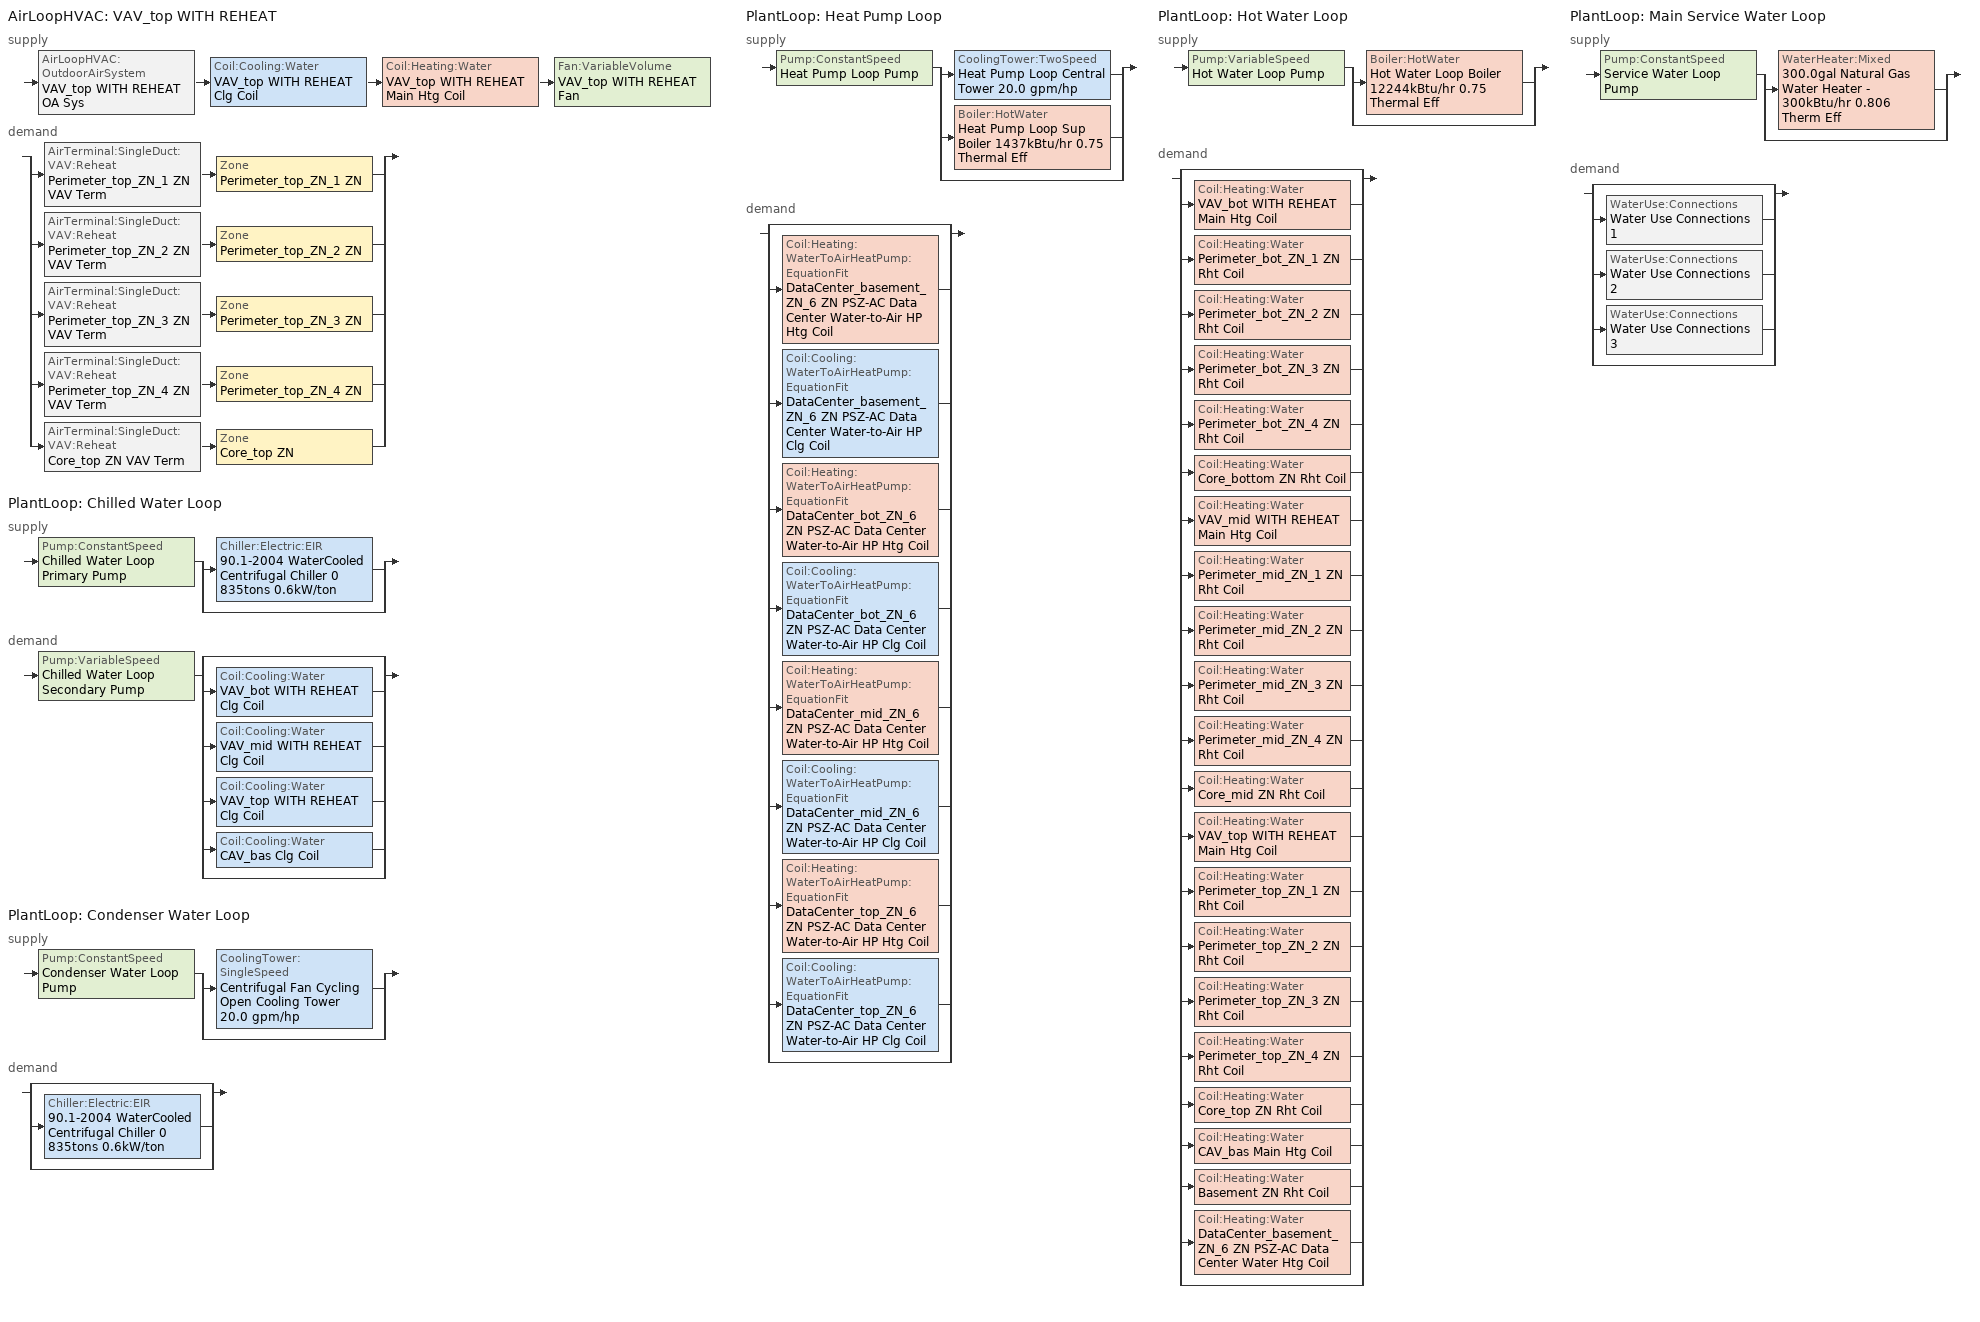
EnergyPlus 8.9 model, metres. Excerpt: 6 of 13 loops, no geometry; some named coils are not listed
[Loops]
AirLoopHVAC 'VAV_top WITH REHEAT'
 supply: AirLoopHVAC:OutdoorAirSystem 'VAV_top WITH REHEAT OA Sys' > Coil:Cooling:Water 'VAV_top WITH REHEAT Clg Coil' > Coil:Heating:Water 'VAV_top WITH REHEAT Main Htg Coil' > Fan:VariableVolume 'VAV_top WITH REHEAT Fan'
 demand: split
  | AirTerminal:SingleDuct:VAV:Reheat 'Perimeter_top_ZN_1 ZN VAV Term' > Zone 'Perimeter_top_ZN_1 ZN'
  | AirTerminal:SingleDuct:VAV:Reheat 'Perimeter_top_ZN_2 ZN VAV Term' > Zone 'Perimeter_top_ZN_2 ZN'
  | AirTerminal:SingleDuct:VAV:Reheat 'Perimeter_top_ZN_3 ZN VAV Term' > Zone 'Perimeter_top_ZN_3 ZN'
  | AirTerminal:SingleDuct:VAV:Reheat 'Perimeter_top_ZN_4 ZN VAV Term' > Zone 'Perimeter_top_ZN_4 ZN'
  | AirTerminal:SingleDuct:VAV:Reheat 'Core_top ZN VAV Term' > Zone 'Core_top ZN'
PlantLoop 'Chilled Water Loop'
 supply: Pump:ConstantSpeed 'Chilled Water Loop Primary Pump' > split
  | Chiller:Electric:EIR '90.1-2004 WaterCooled  Centrifugal Chiller 0 835tons 0.6kW/ton'
  | bypass
 demand: Pump:VariableSpeed 'Chilled Water Loop Secondary Pump' > split
  | bypass
  | Coil:Cooling:Water 'VAV_bot WITH REHEAT Clg Coil'
  | Coil:Cooling:Water 'VAV_mid WITH REHEAT Clg Coil'
  | Coil:Cooling:Water 'VAV_top WITH REHEAT Clg Coil'
  | Coil:Cooling:Water 'CAV_bas Clg Coil'
  | bypass
PlantLoop 'Condenser Water Loop'
 supply: Pump:ConstantSpeed 'Condenser Water Loop Pump' > split
  | CoolingTower:SingleSpeed 'Centrifugal Fan Cycling Open Cooling Tower 20.0 gpm/hp'
  | bypass
 demand: split
  | bypass
  | Chiller:Electric:EIR '90.1-2004 WaterCooled  Centrifugal Chiller 0 835tons 0.6kW/ton'
  | bypass
PlantLoop 'Heat Pump Loop'
 supply: Pump:ConstantSpeed 'Heat Pump Loop Pump' > split
  | CoolingTower:TwoSpeed 'Heat Pump Loop Central Tower 20.0 gpm/hp'
  | Boiler:HotWater 'Heat Pump Loop Sup Boiler 1437kBtu/hr 0.75 Thermal Eff'
  | bypass
 demand: split
  | bypass
  | Coil:Heating:WaterToAirHeatPump:EquationFit 'DataCenter_basement_ZN_6 ZN PSZ-AC Data Center Water-to-Air HP Htg Coil'
  | Coil:Cooling:WaterToAirHeatPump:EquationFit 'DataCenter_basement_ZN_6 ZN PSZ-AC Data Center Water-to-Air HP Clg Coil'
  | Coil:Heating:WaterToAirHeatPump:EquationFit 'DataCenter_bot_ZN_6 ZN PSZ-AC Data Center Water-to-Air HP Htg Coil'
  | Coil:Cooling:WaterToAirHeatPump:EquationFit 'DataCenter_bot_ZN_6 ZN PSZ-AC Data Center Water-to-Air HP Clg Coil'
  | Coil:Heating:WaterToAirHeatPump:EquationFit 'DataCenter_mid_ZN_6 ZN PSZ-AC Data Center Water-to-Air HP Htg Coil'
  | Coil:Cooling:WaterToAirHeatPump:EquationFit 'DataCenter_mid_ZN_6 ZN PSZ-AC Data Center Water-to-Air HP Clg Coil'
  | Coil:Heating:WaterToAirHeatPump:EquationFit 'DataCenter_top_ZN_6 ZN PSZ-AC Data Center Water-to-Air HP Htg Coil'
  | Coil:Cooling:WaterToAirHeatPump:EquationFit 'DataCenter_top_ZN_6 ZN PSZ-AC Data Center Water-to-Air HP Clg Coil'
  | bypass
PlantLoop 'Hot Water Loop'
 supply: Pump:VariableSpeed 'Hot Water Loop Pump' > split
  | Boiler:HotWater 'Hot Water Loop Boiler 12244kBtu/hr 0.75 Thermal Eff'
  | bypass
 demand: split
  | bypass
  | Coil:Heating:Water 'VAV_bot WITH REHEAT Main Htg Coil'
  | Coil:Heating:Water 'Perimeter_bot_ZN_1 ZN Rht Coil'
  | Coil:Heating:Water 'Perimeter_bot_ZN_2 ZN Rht Coil'
  | Coil:Heating:Water 'Perimeter_bot_ZN_3 ZN Rht Coil'
  | Coil:Heating:Water 'Perimeter_bot_ZN_4 ZN Rht Coil'
  | Coil:Heating:Water 'Core_bottom ZN Rht Coil'
  | Coil:Heating:Water 'VAV_mid WITH REHEAT Main Htg Coil'
  | Coil:Heating:Water 'Perimeter_mid_ZN_1 ZN Rht Coil'
  | Coil:Heating:Water 'Perimeter_mid_ZN_2 ZN Rht Coil'
  | Coil:Heating:Water 'Perimeter_mid_ZN_3 ZN Rht Coil'
  | Coil:Heating:Water 'Perimeter_mid_ZN_4 ZN Rht Coil'
  | Coil:Heating:Water 'Core_mid ZN Rht Coil'
  | Coil:Heating:Water 'VAV_top WITH REHEAT Main Htg Coil'
  | Coil:Heating:Water 'Perimeter_top_ZN_1 ZN Rht Coil'
  | Coil:Heating:Water 'Perimeter_top_ZN_2 ZN Rht Coil'
  | Coil:Heating:Water 'Perimeter_top_ZN_3 ZN Rht Coil'
  | Coil:Heating:Water 'Perimeter_top_ZN_4 ZN Rht Coil'
  | Coil:Heating:Water 'Core_top ZN Rht Coil'
  | Coil:Heating:Water 'CAV_bas Main Htg Coil'
  | Coil:Heating:Water 'Basement ZN Rht Coil'
  | Coil:Heating:Water 'DataCenter_basement_ZN_6 ZN PSZ-AC Data Center Water Htg Coil'
  | bypass
PlantLoop 'Main Service Water Loop'
 supply: Pump:ConstantSpeed 'Service Water Loop Pump' > split
  | WaterHeater:Mixed '300.0gal Natural Gas Water Heater - 300kBtu/hr 0.806 Therm Eff'
  | bypass
 demand: split
  | bypass
  | WaterUse:Connections 'Water Use Connections 1'
  | WaterUse:Connections 'Water Use Connections 2'
  | WaterUse:Connections 'Water Use Connections 3'
  | bypass
[ZoneControl:Thermostat] Control Object Type 1=ThermostatSetpoint:DualSetpoint
Name | Zone or ZoneList | Control Type Schedule | Control Name 1
Core_top ZN Thermostat | Core_top ZN | Core_top ZN Thermostat Schedule | Office WholeBuilding - Lg Office Thermostat 4
Perimeter_top_ZN_1 ZN Thermostat | Perimeter_top_ZN_1 ZN | Perimeter_top_ZN_1 ZN Thermostat Schedule | Office WholeBuilding - Lg Office Thermostat 12
Perimeter_top_ZN_2 ZN Thermostat | Perimeter_top_ZN_2 ZN | Perimeter_top_ZN_2 ZN Thermostat Schedule | Office WholeBuilding - Lg Office Thermostat 11
Perimeter_top_ZN_3 ZN Thermostat | Perimeter_top_ZN_3 ZN | Perimeter_top_ZN_3 ZN Thermostat Schedule | Office WholeBuilding - Lg Office Thermostat 7
Perimeter_top_ZN_4 ZN Thermostat | Perimeter_top_ZN_4 ZN | Perimeter_top_ZN_4 ZN Thermostat Schedule | Office WholeBuilding - Lg Office Thermostat 14
[ThermostatSetpoint:DualSetpoint] Heating Setpoint Temperature Schedule=OfficeLarge HTGSETP_SCH_YES_OPTIMUM; Cooling Setpoint Temperature Schedule=OfficeLarge CLGSETP_SCH_NO_SETBACK
Office WholeBuilding - Lg Office Thermostat 4; Office WholeBuilding - Lg Office Thermostat 12; Office WholeBuilding - Lg Office Thermostat 11; Office WholeBuilding - Lg Office Thermostat 7; Office WholeBuilding - Lg Office Thermostat 14
[AirTerminal:SingleDuct:VAV:Reheat] Availability Schedule=Always On Discrete; Maximum Air Flow Rate {m3/s}=Autosize; Zone Minimum Air Flow Input Method=Constant; Fixed Minimum Air Flow Rate {m3/s}=0; Maximum Hot Water or Steam Flow Rate {m3/s}=Autosize; Minimum Hot Water or Steam Flow Rate {m3/s}=0; Convergence Tolerance=0.001; Damper Heating Action=Normal; Maximum Flow per Zone Floor Area During Reheat {m3/s-m2}=0; Maximum Flow Fraction During Reheat=0.5; Maximum Reheat Air Temperature {C}=40
Name | Constant Minimum Air Flow Fraction | Reheat Coil
Core_top ZN VAV Term | 0.367254 | Core_top ZN Rht Coil
Perimeter_top_ZN_1 ZN VAV Term | 0.3 | Perimeter_top_ZN_1 ZN Rht Coil
Perimeter_top_ZN_2 ZN VAV Term | 0.3 | Perimeter_top_ZN_2 ZN Rht Coil
Perimeter_top_ZN_3 ZN VAV Term | 0.3 | Perimeter_top_ZN_3 ZN Rht Coil
Perimeter_top_ZN_4 ZN VAV Term | 0.3 | Perimeter_top_ZN_4 ZN Rht Coil
[Coil:Heating:Water] Availability Schedule=Always On Discrete; U-Factor Times Area Value {W/K}=Autosize; Maximum Water Flow Rate {m3/s}=Autosize; Performance Input Method=UFactorTimesAreaAndDesignWaterFlowRate; Rated Capacity {W}=Autosize; Rated Ratio for Air and Water Convection=0.5
Name | Rated Inlet Water Temperature {C} | Rated Inlet Air Temperature {C} | Rated Outlet Water Temperature {C} | Rated Outlet Air Temperature {C}
Basement ZN Rht Coil | 67 | 16.7 | 55.8889 | 50
Core_bottom ZN Rht Coil; Core_mid ZN Rht Coil; Core_top ZN Rht Coil; Perimeter_bot_ZN_1 ZN Rht Coil; Perimeter_bot_ZN_2 ZN Rht Coil; Perimeter_bot_ZN_3 ZN Rht Coil; Perimeter_bot_ZN_4 ZN Rht Coil; Perimeter_mid_ZN_1 ZN Rht Coil; Perimeter_mid_ZN_2 ZN Rht Coil; Perimeter_mid_ZN_3 ZN Rht Coil; Perimeter_mid_ZN_4 ZN Rht Coil; Perimeter_top_ZN_1 ZN Rht Coil; Perimeter_top_ZN_2 ZN Rht Coil; Perimeter_top_ZN_3 ZN Rht Coil; Perimeter_top_ZN_4 ZN Rht Coil | 82.2222 | 12.8 | 71.1111 | 40
VAV_top WITH REHEAT Main Htg Coil | 82.2222 | 7 | 71.1111 | 12.8
[Zone equipment]
Core_top ZN: Core_top ZN VAV Term
Perimeter_top_ZN_1 ZN: Perimeter_top_ZN_1 ZN VAV Term
Perimeter_top_ZN_2 ZN: Perimeter_top_ZN_2 ZN VAV Term
Perimeter_top_ZN_3 ZN: Perimeter_top_ZN_3 ZN VAV Term
Perimeter_top_ZN_4 ZN: Perimeter_top_ZN_4 ZN VAV Term
[Sizing:Zone] Zone Cooling Design Supply Air Temperature Input Method=SupplyAirTemperature; Zone Cooling Design Supply Air Temperature {C}=12.8; Zone Cooling Design Supply Air Temperature Difference {deltaC}=11.11; Zone Heating Design Supply Air Temperature Input Method=SupplyAirTemperature; Zone Heating Design Supply Air Temperature {C}=40; Zone Heating Design Supply Air Temperature Difference {deltaC}=11.11; Zone Cooling Design Supply Air Humidity Ratio {kgWater/kgDryAir}=0.0085; Zone Heating Design Supply Air Humidity Ratio {kgWater/kgDryAir}=0.008; Design Specification Outdoor Air Object=Office WholeBuilding - Lg Office Ventilation; Cooling Design Air Flow Method=DesignDayWithLimit; Cooling Design Air Flow Rate {m3/s}=0; Cooling Minimum Air Flow per Zone Floor Area {m3/s-m2}=0.000762; Cooling Minimum Air Flow {m3/s}=0; Cooling Minimum Air Flow Fraction=0; Heating Design Air Flow Method=DesignDay; Heating Design Air Flow Rate {m3/s}=0; Heating Maximum Air Flow per Zone Floor Area {m3/s-m2}=0.002032; Heating Maximum Air Flow {m3/s}=0.141576; Heating Maximum Air Flow Fraction=0.3; Account for Dedicated Outdoor Air System=No
Name | Design Specification Zone Air Distribution Object
Core_top ZN | Core_top ZN Design Spec Zone Air Dist
Perimeter_top_ZN_1 ZN | Perimeter_top_ZN_1 ZN Design Spec Zone Air Dist
Perimeter_top_ZN_2 ZN | Perimeter_top_ZN_2 ZN Design Spec Zone Air Dist
Perimeter_top_ZN_3 ZN | Perimeter_top_ZN_3 ZN Design Spec Zone Air Dist
Perimeter_top_ZN_4 ZN | Perimeter_top_ZN_4 ZN Design Spec Zone Air Dist
[DesignSpecification:ZoneAirDistribution] Zone Air Distribution Effectiveness in Cooling Mode=1; Zone Air Distribution Effectiveness in Heating Mode=1
Core_top ZN Design Spec Zone Air Dist; Perimeter_top_ZN_1 ZN Design Spec Zone Air Dist; Perimeter_top_ZN_2 ZN Design Spec Zone Air Dist; Perimeter_top_ZN_3 ZN Design Spec Zone Air Dist; Perimeter_top_ZN_4 ZN Design Spec Zone Air Dist
[Controller:MechanicalVentilation]
VAV_top WITH REHEAT Vent Controller: Availability Schedule=OfficeLarge HVACOperationSchd; Demand Controlled Ventilation=No; System Outdoor Air Method=ZoneSum; Zone Name 1=Core_top ZN; Design Specification Outdoor Air Object Name 1=Office WholeBuilding - Lg Office Ventilation; Design Specification Zone Air Distribution Object Name 1=Core_top ZN Design Spec Zone Air Dist; Zone Name 2=Perimeter_top_ZN_1 ZN; Design Specification Outdoor Air Object Name 2=Office WholeBuilding - Lg Office Ventilation; Design Specification Zone Air Distribution Object Name 2=Perimeter_top_ZN_1 ZN Design Spec Zone Air Dist; Zone Name 3=Perimeter_top_ZN_2 ZN; Design Specification Outdoor Air Object Name 3=Office WholeBuilding - Lg Office Ventilation; Design Specification Zone Air Distribution Object Name 3=Perimeter_top_ZN_2 ZN Design Spec Zone Air Dist; Zone Name 4=Perimeter_top_ZN_3 ZN; Design Specification Outdoor Air Object Name 4=Office WholeBuilding - Lg Office Ventilation; Design Specification Zone Air Distribution Object Name 4=Perimeter_top_ZN_3 ZN Design Spec Zone Air Dist; Zone Name 5=Perimeter_top_ZN_4 ZN; Design Specification Outdoor Air Object Name 5=Office WholeBuilding - Lg Office Ventilation; Design Specification Zone Air Distribution Object Name 5=Perimeter_top_ZN_4 ZN Design Spec Zone Air Dist
[DesignSpecification:OutdoorAir]
Office WholeBuilding - Lg Office Ventilation: Outdoor Air Method=Sum; Outdoor Air Flow per Person {m3/s-person}=0; Outdoor Air Flow per Zone Floor Area {m3/s-m2}=0.000508; Outdoor Air Flow per Zone {m3/s}=0; Outdoor Air Flow Air Changes per Hour {1/hr}=0
[AirLoopHVAC]
VAV_top WITH REHEAT: Design Supply Air Flow Rate {m3/s}=AutoSize
[Sizing:System]
VAV_top WITH REHEAT: Type of Load to Size On=Sensible; Design Outdoor Air Flow Rate {m3/s}=2.98611; Central Heating Maximum System Air Flow Ratio=0.3; Preheat Design Temperature {C}=7; Preheat Design Humidity Ratio {kgWater/kgDryAir}=0.008; Precool Design Temperature {C}=12.8; Precool Design Humidity Ratio {kgWater/kgDryAir}=0.008; Central Cooling Design Supply Air Temperature {C}=12.8; Central Heating Design Supply Air Temperature {C}=12.8; Type of Zone Sum to Use=Coincident; 100% Outdoor Air in Cooling=No; 100% Outdoor Air in Heating=No; Central Cooling Design Supply Air Humidity Ratio {kgWater/kgDryAir}=0.0085; Central Heating Design Supply Air Humidity Ratio {kgWater/kgDryAir}=0.008; Cooling Supply Air Flow Rate Method=DesignDay; Cooling Supply Air Flow Rate {m3/s}=0; Cooling Supply Air Flow Rate Per Floor Area {m3/s-m2}=0.00996765; Cooling Fraction of Autosized Cooling Supply Air Flow Rate=1; Cooling Supply Air Flow Rate Per Unit Cooling Capacity {m3/s-W}=3.94755e-05; Heating Supply Air Flow Rate Method=DesignDay; Heating Supply Air Flow Rate {m3/s}=0; Heating Supply Air Flow Rate Per Floor Area {m3/s-m2}=0.00996765; Heating Fraction of Autosized Heating Supply Air Flow Rate=1; Heating Fraction of Autosized Cooling Supply Air Flow Rate=1; Heating Supply Air Flow Rate Per Unit Heating Capacity {m3/s-W}=3.15882e-05; System Outdoor Air Method=ZoneSum; Zone Maximum Outdoor Air Fraction=1; Cooling Design Capacity Method=CoolingDesignCapacity; Cooling Design Capacity {W}=Autosize; Cooling Design Capacity Per Floor Area {W/m2}=234.7; Fraction of Autosized Cooling Design Capacity=1; Heating Design Capacity Method=HeatingDesignCapacity; Heating Design Capacity {W}=Autosize; Heating Design Capacity Per Floor Area {W/m2}=157; Fraction of Autosized Heating Design Capacity=1; Central Cooling Capacity Control Method=OnOff
[Controller:WaterCoil] Control Variable=Temperature; Actuator Variable=Flow; Maximum Actuated Flow {m3/s}=Autosize; Minimum Actuated Flow {m3/s}=0
Name | Action | Controller Convergence Tolerance {deltaC}
VAV_top WITH REHEAT Clg Coil Controller | Reverse | Autosize
VAV_top WITH REHEAT Main Htg Coil Controller | Normal | 0.0001
[Controller:OutdoorAir]
VAV_top WITH REHEAT OA Controller: Minimum Outdoor Air Flow Rate {m3/s}=0; Maximum Outdoor Air Flow Rate {m3/s}=Autosize; Economizer Control Type=DifferentialDryBulb; Economizer Control Action Type=ModulateFlow; Lockout Type=LockoutWithCompressor; Minimum Limit Type=FixedMinimum; Minimum Outdoor Air Schedule=OfficeLarge HVACOperationSchd; Mechanical Ventilation Controller=VAV_top WITH REHEAT Vent Controller; High Humidity Control=No; Control High Indoor Humidity Based on Outdoor Humidity Ratio=Yes; Heat Recovery Bypass Control Type=BypassWhenOAFlowGreaterThanMinimum
[SetpointManager:MixedAir] Control Variable=Temperature
Node 160 OS Default SPM; Node 155 OS Default SPM; Node 152 OS Default SPM
[Coil:Cooling:Water]
VAV_top WITH REHEAT Clg Coil: Availability Schedule=Always On Discrete; Design Water Flow Rate {m3/s}=Autosize; Design Air Flow Rate {m3/s}=Autosize; Design Inlet Water Temperature {C}=Autosize; Design Inlet Air Temperature {C}=Autosize; Design Outlet Air Temperature {C}=Autosize; Design Inlet Air Humidity Ratio {kgWater/kgDryAir}=Autosize; Design Outlet Air Humidity Ratio {kgWater/kgDryAir}=Autosize; Type of Analysis=SimpleAnalysis; Heat Exchanger Configuration=CrossFlow
[SetpointManager:Scheduled] Control Variable=Temperature
Name | Schedule
5 Zone VAV supply air setpoint manager 2 | Supply Air Temp - 55.04F 2
Chilled water loop setpoint manager | Chilled Water Loop Temp - 44F
Setpoint Manager Scheduled 1 | Condenser Water Loop Temp - 70F
Hot water loop setpoint manager | Hot Water Loop Temp - 180F
Service hot water setpoint manager | Service Water Loop Temp - 140F
[Coil:Heating:WaterToAirHeatPump:EquationFit] Rated Air Flow Rate {m3/s}=Autosize; Rated Water Flow Rate {m3/s}=Autosize; Gross Rated Heating Capacity {W}=Autosize; Gross Rated Heating COP=4.2; Heating Capacity Coefficient 1=0.237847; Heating Capacity Coefficient 2=-3.35824; Heating Capacity Coefficient 3=3.8064; Heating Capacity Coefficient 4=0.1792; Heating Capacity Coefficient 5=0.128607; Heating Power Consumption Coefficient 1=-3.79176; Heating Power Consumption Coefficient 2=3.38799; Heating Power Consumption Coefficient 3=1.50226; Heating Power Consumption Coefficient 4=-0.177654; Heating Power Consumption Coefficient 5=-0.10308
DataCenter_basement_ZN_6 ZN PSZ-AC Data Center Water-to-Air HP Htg Coil; DataCenter_bot_ZN_6 ZN PSZ-AC Data Center Water-to-Air HP Htg Coil; DataCenter_mid_ZN_6 ZN PSZ-AC Data Center Water-to-Air HP Htg Coil; DataCenter_top_ZN_6 ZN PSZ-AC Data Center Water-to-Air HP Htg Coil
[Coil:Cooling:WaterToAirHeatPump:EquationFit] Rated Air Flow Rate {m3/s}=Autosize; Rated Water Flow Rate {m3/s}=Autosize; Gross Rated Total Cooling Capacity {W}=Autosize; Gross Rated Sensible Cooling Capacity {W}=Autosize; Gross Rated Cooling COP=3.4; Total Cooling Capacity Coefficient 1=-4.30267; Total Cooling Capacity Coefficient 2=7.18537; Total Cooling Capacity Coefficient 3=-2.23947; Total Cooling Capacity Coefficient 4=0.139996; Total Cooling Capacity Coefficient 5=0.10266; Sensible Cooling Capacity Coefficient 1=6.00194; Sensible Cooling Capacity Coefficient 2=22.6301; Sensible Cooling Capacity Coefficient 3=-26.7961; Sensible Cooling Capacity Coefficient 4=-1.72375; Sensible Cooling Capacity Coefficient 5=0.490645; Sensible Cooling Capacity Coefficient 6=0.0693119; Cooling Power Consumption Coefficient 1=-5.67776; Cooling Power Consumption Coefficient 2=0.438988; Cooling Power Consumption Coefficient 3=5.84528; Cooling Power Consumption Coefficient 4=0.141606; Cooling Power Consumption Coefficient 5=-0.168728; Nominal Time for Condensate Removal to Begin {s}=0; Ratio of Initial Moisture Evaporation Rate and Steady State Latent Capacity=0
DataCenter_basement_ZN_6 ZN PSZ-AC Data Center Water-to-Air HP Clg Coil; DataCenter_bot_ZN_6 ZN PSZ-AC Data Center Water-to-Air HP Clg Coil; DataCenter_mid_ZN_6 ZN PSZ-AC Data Center Water-to-Air HP Clg Coil; DataCenter_top_ZN_6 ZN PSZ-AC Data Center Water-to-Air HP Clg Coil
[Fan:VariableVolume]
VAV_top WITH REHEAT Fan: Availability Schedule=OfficeLarge HVACOperationSchd; Fan Total Efficiency=0.6045; Pressure Rise {Pa}=1389.92; Maximum Flow Rate {m3/s}=AutoSize; Fan Power Minimum Flow Rate Input Method=Fraction; Fan Power Minimum Flow Fraction=0.2; Fan Power Minimum Air Flow Rate {m3/s}=0; Motor Efficiency=0.93; Motor In Airstream Fraction=1; Fan Power Coefficient 1=0.0013; Fan Power Coefficient 2=0.147; Fan Power Coefficient 3=0.9506; Fan Power Coefficient 4=-0.0998; Fan Power Coefficient 5=0
[PlantLoop] Fluid Type=Water; Maximum Loop Flow Rate {m3/s}=Autosize; Minimum Loop Flow Rate {m3/s}=0; Plant Loop Volume {m3}=Autocalculate; Load Distribution Scheme=Optimal
Name | Plant Equipment Operation Scheme | Maximum Loop Temperature {C} | Minimum Loop Temperature {C} | Plant Loop Demand Calculation Scheme | Common Pipe Simulation
Chilled Water Loop | Chilled Water Loop Operation Schemes | 98 | 1 | SingleSetpoint | CommonPipe
Condenser Water Loop | Condenser Water Loop Operation Schemes | 80 | 5 | SingleSetpoint
Heat Pump Loop | Heat Pump Loop Operation Schemes | 80 | 5 | DualSetpointDeadband
Hot Water Loop | Hot Water Loop Operation Schemes | 100 | 10 | SingleSetpoint
Main Service Water Loop | Main Service Water Loop Operation Schemes | 60 | 10 | SingleSetpoint
[Sizing:Plant] Sizing Option=NonCoincident; Zone Timesteps in Averaging Window=1; Coincident Sizing Factor Mode=None
Name | Loop Type | Design Loop Exit Temperature {C} | Loop Design Temperature Difference {deltaC}
Chilled Water Loop | Cooling | 6.66667 | 5.61111
Condenser Water Loop | Condenser | 29.4444 | 5.55556
Heat Pump Loop | Heating | 39 | 11
Hot Water Loop | Heating | 82.2222 | 11.1111
Main Service Water Loop | Heating | 60 | 5
[Pump:ConstantSpeed] Design Flow Rate {m3/s}=Autosize; Design Power Consumption {W}=Autosize; Fraction of Motor Inefficiencies to Fluid Stream=0; Pump Control Type=Intermittent; Design Power Sizing Method=PowerPerFlowPerPressure; Design Electric Power per Unit Flow Rate {W/(m3/s)}=348701.1; Design Shaft Power per Unit Flow Rate per Unit Head=1.28205
Name | Design Pump Head {Pa} | Motor Efficiency
Chilled Water Loop Primary Pump | 44836 | 0.895
Condenser Water Loop Pump | 148557 | 0.93
Heat Pump Loop Pump | 179344 | 0.875
Service Water Loop Pump | 29891 | 0.825
[Chiller:Electric:EIR]
90.1-2004 WaterCooled  Centrifugal Chiller 0 835tons 0.6kW/ton: Reference Capacity {W}=Autosize; Reference COP {W/W}=6.09532; Reference Leaving Chilled Water Temperature {C}=6.66667; Reference Entering Condenser Fluid Temperature {C}=35; Reference Chilled Water Flow Rate {m3/s}=Autosize; Reference Condenser Fluid Flow Rate {m3/s}=Autosize; Cooling Capacity Function of Temperature Curve=WaterCooled_Centrifugal_Chiller_GT150_2004_CAPFT; Electric Input to Cooling Output Ratio Function of Temperature Curve=WaterCooled_Centrifugal_Chiller_GT150_2004_EIRFT; Electric Input to Cooling Output Ratio Function of Part Load Ratio Curve=ChlrWtrCentPathAAllEIRRatio_fQRatio; Minimum Part Load Ratio=0.15; Maximum Part Load Ratio=1; Optimum Part Load Ratio=1; Minimum Unloading Ratio=0.25; Condenser Type=WaterCooled; Condenser Fan Power Ratio {W/W}=0; Fraction of Compressor Electric Consumption Rejected by Condenser=1; Leaving Chilled Water Lower Temperature Limit {C}=2.22222; Chiller Flow Mode=ConstantFlow; Sizing Factor=1
[Pump:VariableSpeed] Design Maximum Flow Rate {m3/s}=Autosize; Design Power Consumption {W}=Autosize; Motor Efficiency=0.924; Fraction of Motor Inefficiencies to Fluid Stream=0; Coefficient 1 of the Part Load Performance Curve=0; Design Minimum Flow Rate {m3/s}=0; Pump Control Type=Intermittent; Skin Loss Radiative Fraction=0.5; Design Power Sizing Method=PowerPerFlowPerPressure; Design Electric Power per Unit Flow Rate {W/(m3/s)}=348701.1; Design Shaft Power per Unit Flow Rate per Unit Head=1.28205; Design Minimum Flow Rate Fraction=0
Name | Design Pump Head {Pa} | Coefficient 2 of the Part Load Performance Curve | Coefficient 3 of the Part Load Performance Curve | Coefficient 4 of the Part Load Performance Curve
Chilled Water Loop Secondary Pump | 134508 | 0.0205 | 0.4101 | 0.5753
Hot Water Loop Pump | 179344 | 1 | 0 | 0
[PlantEquipmentOperationSchemes] Control Scheme Schedule Name 1=Always On Discrete
Chilled Water Loop Operation Schemes: Control Scheme Object Type 1=PlantEquipmentOperation:CoolingLoad; Control Scheme Name 1=Chilled Water Loop Cooling Operation Scheme
Condenser Water Loop Operation Schemes: Control Scheme Object Type 1=PlantEquipmentOperation:CoolingLoad; Control Scheme Name 1=Condenser Water Loop Cooling Operation Scheme
Heat Pump Loop Operation Schemes: Control Scheme Object Type 1=PlantEquipmentOperation:HeatingLoad; Control Scheme Name 1=Heat Pump Loop Heating Operation Scheme; Control Scheme Object Type 2=PlantEquipmentOperation:CoolingLoad; Control Scheme Name 2=Heat Pump Loop Cooling Operation Scheme; Control Scheme Schedule Name 2=Always On Discrete; Control Scheme Object Type 3=PlantEquipmentOperation:ComponentSetpoint; Control Scheme Name 3=Heat Pump Loop Setpoint Operation Scheme; Control Scheme Schedule Name 3=Always On Discrete
Hot Water Loop Operation Schemes: Control Scheme Object Type 1=PlantEquipmentOperation:HeatingLoad; Control Scheme Name 1=Hot Water Loop Heating Operation Scheme
Main Service Water Loop Operation Schemes: Control Scheme Object Type 1=PlantEquipmentOperation:HeatingLoad; Control Scheme Name 1=Main Service Water Loop Heating Operation Scheme
[PlantEquipmentOperation:CoolingLoad] Load Range Lower Limit 1 {W}=0; Load Range Upper Limit 1 {W}=1000000000
Name | Range Equipment List Name 1
Chilled Water Loop Cooling Operation Scheme | Chilled Water Loop Cooling Equipment List
Condenser Water Loop Cooling Operation Scheme | Condenser Water Loop Cooling Equipment List
Heat Pump Loop Cooling Operation Scheme | Heat Pump Loop Cooling Equipment List
[PlantEquipmentList]
Chilled Water Loop Cooling Equipment List: Chiller:Electric:EIR, 90.1-2004 WaterCooled  Centrifugal Chiller 0 835tons 0.6kW/ton
Condenser Water Loop Cooling Equipment List: CoolingTower:SingleSpeed, Centrifugal Fan Cycling Open Cooling Tower 20.0 gpm/hp
Heat Pump Loop Heating Equipment List: Boiler:HotWater, Heat Pump Loop Sup Boiler 1437kBtu/hr 0.75 Thermal Eff
Heat Pump Loop Cooling Equipment List: CoolingTower:TwoSpeed, Heat Pump Loop Central Tower 20.0 gpm/hp
Hot Water Loop Heating Equipment List: Boiler:HotWater, Hot Water Loop Boiler 12244kBtu/hr 0.75 Thermal Eff
Main Service Water Loop Heating Equipment List: WaterHeater:Mixed, 300.0gal Natural Gas Water Heater - 300kBtu/hr 0.806 Therm Eff
[CoolingTower:SingleSpeed]
Centrifugal Fan Cycling Open Cooling Tower 20.0 gpm/hp: Design Water Flow Rate {m3/s}=Autosize; Design Air Flow Rate {m3/s}=Autosize; Design Fan Power {W}=84139; Design U-Factor Times Area Value {W/K}=Autosize; Free Convection Air Flow Rate {m3/s}=Autosize; Free Convection Air Flow Rate Sizing Factor=0.1; Free Convection U-Factor Times Area Value {W/K}=Autosize; Free Convection U-Factor Times Area Value Sizing Factor=0.1; Performance Input Method=UFactorTimesAreaAndDesignWaterFlowRate; Heat Rejection Capacity and Nominal Capacity Sizing Ratio=1.25; Free Convection Capacity {W}=0; Free Convection Nominal Capacity Sizing Factor=0.1; Design Inlet Air Dry-Bulb Temperature {C}=25.6; Design Inlet Air Wet-Bulb Temperature {C}=25.6; Design Approach Temperature {deltaC}=Autosize; Design Range Temperature {deltaC}=Autosize; Basin Heater Capacity {W/K}=0; Basin Heater Setpoint Temperature {C}=2; Evaporation Loss Mode=LossFactor; Evaporation Loss Factor {percent/K}=0.2; Drift Loss Percent {percent}=0.008; Blowdown Calculation Mode=ConcentrationRatio; Blowdown Concentration Ratio=3; Capacity Control=FanCycling; Number of Cells=2; Cell Control=MinimalCell; Cell Minimum  Water Flow Rate Fraction=0.33; Cell Maximum Water Flow Rate Fraction=2.5; Sizing Factor=1
[CoolingTower:TwoSpeed]
Heat Pump Loop Central Tower 20.0 gpm/hp: Design Water Flow Rate {m3/s}=Autosize; High Fan Speed Air Flow Rate {m3/s}=Autosize; High Fan Speed Fan Power {W}=5568.72; High Fan Speed U-Factor Times Area Value {W/K}=Autosize; Low Fan Speed Air Flow Rate {m3/s}=Autocalculate; Low Fan Speed Air Flow Rate Sizing Factor=0.5; Low Fan Speed Fan Power {W}=1670.62; Low Fan Speed Fan Power Sizing Factor=0.16; Low Fan Speed U-Factor Times Area Value {W/K}=Autocalculate; Low Fan Speed U-Factor Times Area Sizing Factor=0.6; Free Convection Regime Air Flow Rate {m3/s}=0; Free Convection Regime Air Flow Rate Sizing Factor=0.1; Free Convection Regime U-Factor Times Area Value {W/K}=0; Free Convection U-Factor Times Area Value Sizing Factor=0.1; Performance Input Method=UFactorTimesAreaAndDesignWaterFlowRate; Heat Rejection Capacity and Nominal Capacity Sizing Ratio=1.25; Low Speed Nominal Capacity Sizing Factor=0.5; Free Convection Nominal Capacity Sizing Factor=0.1; Design Inlet Air Dry-Bulb Temperature {C}=25.6; Design Inlet Air Wet-Bulb Temperature {C}=25.6; Design Approach Temperature {deltaC}=Autosize; Design Range Temperature {deltaC}=Autosize; Basin Heater Capacity {W/K}=0; Basin Heater Setpoint Temperature {C}=2; Evaporation Loss Factor {percent/K}=0.2; Drift Loss Percent {percent}=0.008; Blowdown Concentration Ratio=3; Number of Cells=1; Cell Control=MinimalCell; Cell Minimum  Water Flow Rate Fraction=0.33; Cell Maximum Water Flow Rate Fraction=2.5; Sizing Factor=1
[SetpointManager:Scheduled:DualSetpoint] Control Variable=Temperature; High Setpoint Schedule=Heat Pump Loop High Temp - 65F; Low Setpoint Schedule=Heat Pump Loop Low Temp - 41F
Setpoint Manager Scheduled Dual Setpoint 2; Setpoint Manager Scheduled Dual Setpoint 3; Setpoint Manager Scheduled Dual Setpoint 1
[Boiler:HotWater] Fuel Type=NaturalGas; Nominal Capacity {W}=Autosize; Nominal Thermal Efficiency=0.75; Design Water Flow Rate {m3/s}=Autosize; Minimum Part Load Ratio=0; Maximum Part Load Ratio=1.2; Optimum Part Load Ratio=1; Parasitic Electric Load {W}=0; Sizing Factor=1
Name | Design Water Outlet Temperature {C} | Water Outlet Upper Temperature Limit {C} | Boiler Flow Mode | Efficiency Curve Temperature Evaluation Variable | Normalized Boiler Efficiency Curve
Heat Pump Loop Sup Boiler 1437kBtu/hr 0.75 Thermal Eff | 30 | 99 | ConstantFlow
Hot Water Loop Boiler 12244kBtu/hr 0.75 Thermal Eff | 82.2222 | 95 | LeavingSetpointModulated | LeavingBoiler | Boiler with No Minimum Turndown 1
[PlantEquipmentOperation:HeatingLoad] Load Range Lower Limit 1 {W}=0; Load Range Upper Limit 1 {W}=1000000000
Name | Range Equipment List Name 1
Heat Pump Loop Heating Operation Scheme | Heat Pump Loop Heating Equipment List
Hot Water Loop Heating Operation Scheme | Hot Water Loop Heating Equipment List
Main Service Water Loop Heating Operation Scheme | Main Service Water Loop Heating Equipment List
[PlantEquipmentOperation:ComponentSetpoint]
Heat Pump Loop Setpoint Operation Scheme: Equipment Object Type 1=CoolingTower:TwoSpeed; Equipment Name 1=Heat Pump Loop Central Tower 20.0 gpm/hp; Component Flow Rate 1 {m3/s}=Autosize; Operation Type 1=Cooling; Equipment Object Type 2=Boiler:HotWater; Equipment Name 2=Heat Pump Loop Sup Boiler 1437kBtu/hr 0.75 Thermal Eff; Component Flow Rate 2 {m3/s}=Autosize; Operation Type 2=Heating
[WaterHeater:Mixed]
300.0gal Natural Gas Water Heater - 300kBtu/hr 0.806 Therm Eff: Tank Volume {m3}=1.13562; Setpoint Temperature Schedule=Service Water Loop Temp - 140F; Deadband Temperature Difference {deltaC}=2; Maximum Temperature Limit {C}=82.2222; Heater Control Type=Cycle; Heater Maximum Capacity {W}=87921.3; Heater Ignition Minimum Flow Rate {m3/s}=0; Heater Ignition Delay {s}=0; Heater Fuel Type=NaturalGas; Heater Thermal Efficiency=0.806081; Off Cycle Parasitic Fuel Consumption Rate {W}=2770.99; Off Cycle Parasitic Fuel Type=NaturalGas; Off Cycle Parasitic Heat Fraction to Tank=0.8; On Cycle Parasitic Fuel Consumption Rate {W}=2770.99; On Cycle Parasitic Fuel Type=NaturalGas; On Cycle Parasitic Heat Fraction to Tank=0; Ambient Temperature Indicator=Schedule; Ambient Temperature Schedule=Water Heater Ambient Temp Schedule - 70F; Off Cycle Loss Coefficient to Ambient Temperature {W/K}=13.7474; Off Cycle Loss Fraction to Zone=1; On Cycle Loss Coefficient to Ambient Temperature {W/K}=13.7474; On Cycle Loss Fraction to Zone=1; Use Side Effectiveness=1; Source Side Effectiveness=1; Use Side Design Flow Rate {m3/s}=Autosize; Source Side Design Flow Rate {m3/s}=Autosize; Indirect Water Heating Recovery Time {hr}=1.5; Source Side Flow Control Mode=IndirectHeatPrimarySetpoint
[WaterUse:Connections]
Name | Water Use Equipment Name 1
Water Use Connections 1 | Core_bottom Service Water Use 0.58gal/min
Water Use Connections 2 | Core_mid Service Water Use 0.58gal/min
Water Use Connections 3 | Core_top Service Water Use 0.58gal/min
[WaterUse:Equipment] Peak Flow Rate {m3/s}=3.65923e-05; Flow Rate Fraction Schedule=OfficeLarge BLDG_SWH_SCH
Name | Target Temperature Schedule | Zone | Sensible Fraction Schedule | Latent Fraction Schedule
Core_bottom Service Water Use 0.58gal/min | Mixed Water At Faucet Temp - 140F | Core_bottom ZN | Fraction Sensible - 0.2 | Fraction Latent - 0.05
Core_mid Service Water Use 0.58gal/min | Mixed Water At Faucet Temp - 140F 1 | Core_mid ZN | Fraction Sensible - 0.2 1 | Fraction Latent - 0.05 1
Core_top Service Water Use 0.58gal/min | Mixed Water At Faucet Temp - 140F 2 | Core_top ZN | Fraction Sensible - 0.2 2 | Fraction Latent - 0.05 2
[Schedule:Compact]
Core_top ZN Thermostat Schedule; Perimeter_top_ZN_1 ZN Thermostat Schedule; Perimeter_top_ZN_2 ZN Thermostat Schedule; Perimeter_top_ZN_3 ZN Thermostat Schedule; Perimeter_top_ZN_4 ZN Thermostat Schedule: Through: 12/31, For: AllDays, Until: 24:00, 4
[Schedule:Day:Interval]
OfficeLarge HTGSETP_SCH_YES_OPTIMUM Default; OfficeLarge HTGSETP_SCH_YES_OPTIMUM Summer Design Day: No, 24:00, 15.6
OfficeLarge HTGSETP_SCH_YES_OPTIMUM Wkdy Day: No, 04:00, 15.6, 05:00, 17.8, 06:00, 20, 22:00, 21, 24:00, 15.6
OfficeLarge HTGSETP_SCH_YES_OPTIMUM Sat Day: No, 04:00, 15.6, 05:00, 17.8, 06:00, 20, 17:00, 21, 24:00, 15.6
OfficeLarge HTGSETP_SCH_YES_OPTIMUM Winter Design Day: No, 05:00, 15.6, 06:00, 17.6, 07:00, 19.6, 22:00, 21, 24:00, 15.6
OfficeLarge CLGSETP_SCH_NO_SETBACK Default; OfficeLarge CLGSETP_SCH_NO_SETBACK Default|WntrDsn|Sat|Wkdy Day; OfficeLarge CLGSETP_SCH_NO_SETBACK Winter Design Day: No, 24:00, 24
OfficeLarge CLGSETP_SCH_NO_SETBACK Summer Design Day: No, 05:00, 26.7, 06:00, 25.7, 07:00, 25, 22:00, 24, 24:00, 26.7
OfficeLarge HVACOperationSchd Default: No, 24:00, 0
OfficeLarge HVACOperationSchd SmrDsn|Wkdy Day; OfficeLarge HVACOperationSchd Summer Design Day: No, 06:00, 0, 22:00, 1, 24:00, 0
OfficeLarge HVACOperationSchd WntrDsn|Sat Day; OfficeLarge HVACOperationSchd Winter Design Day: No, 06:00, 0, 18:00, 1, 24:00, 0
Chilled Water Loop Temp - 44F Default: No, 24:00, 6.66667
Condenser Water Loop Temp - 70F Default; Water Heater Ambient Temp Schedule - 70F Default: No, 24:00, 21.1111
Heat Pump Loop High Temp - 65F Default: No, 24:00, 18.3333
Heat Pump Loop Low Temp - 41F Default: No, 24:00, 5
Hot Water Loop Temp - 180F Default: No, 24:00, 82.2222
OfficeLarge BLDG_SWH_SCH Default: No, 06:00, 0, 07:00, 0.07, 11:00, 0.04, 13:00, 0.06, 14:00, 0.09, 15:00, 0.06, 21:00, 0.04, 22:00, 0.07, 24:00, 0.04
OfficeLarge BLDG_SWH_SCH SmrDsn|Wkdy Day; OfficeLarge BLDG_SWH_SCH Summer Design Day: No, 06:00, 0, 07:00, 0.07, 08:00, 0.19, 09:00, 0.35, 10:00, 0.38, 11:00, 0.39, 12:00, 0.47, 13:00, 0.57, 14:00, 0.54, 15:00, 0.34, 16:00, 0.33, 17:00, 0.44, 18:00, 0.26, 19:00, 0.21, 20:00, 0.15, 21:00, 0.17, 22:00, 0.08, 24:00, 0.05
OfficeLarge BLDG_SWH_SCH Winter Design Day; OfficeLarge BLDG_SWH_SCH WntrDsn|Sat Day: No, 06:00, 0, 07:00, 0.07, 08:00, 0.11, 09:00, 0.15, 10:00, 0.21, 11:00, 0.19, 12:00, 0.23, 13:00, 0.2, 14:00, 0.19, 15:00, 0.15, 16:00, 0.13, 17:00, 0.14, 21:00, 0.07, 22:00, 0.09, 24:00, 0.05
Schedule Day 29; Schedule Day 34; Schedule Day 37: No, 24:00, 0.2
Schedule Day 30; Schedule Day 35; Schedule Day 38: No, 24:00, 0.05
Schedule Day 31; Schedule Day 36; Schedule Day 39; Service Water Loop Temp - 140F Default: No, 24:00, 60
Supply Air Temp - 55.04F Default 2: No, 24:00, 12.8
[Schedule:Week:Daily]
OfficeLarge HTGSETP_SCH_YES_OPTIMUM Week Rule - Jan1-Dec31: OfficeLarge HTGSETP_SCH_YES_OPTIMUM Default, OfficeLarge HTGSETP_SCH_YES_OPTIMUM Wkdy Day, OfficeLarge HTGSETP_SCH_YES_OPTIMUM Wkdy Day, OfficeLarge HTGSETP_SCH_YES_OPTIMUM Wkdy Day, OfficeLarge HTGSETP_SCH_YES_OPTIMUM Wkdy Day, OfficeLarge HTGSETP_SCH_YES_OPTIMUM Wkdy Day, OfficeLarge HTGSETP_SCH_YES_OPTIMUM Sat Day, OfficeLarge HTGSETP_SCH_YES_OPTIMUM Default, OfficeLarge HTGSETP_SCH_YES_OPTIMUM Summer Design Day, OfficeLarge HTGSETP_SCH_YES_OPTIMUM Winter Design Day, OfficeLarge HTGSETP_SCH_YES_OPTIMUM Default, OfficeLarge HTGSETP_SCH_YES_OPTIMUM Default
OfficeLarge CLGSETP_SCH_NO_SETBACK Week Rule - Jan1-Dec31: OfficeLarge CLGSETP_SCH_NO_SETBACK Default, OfficeLarge CLGSETP_SCH_NO_SETBACK Default|WntrDsn|Sat|Wkdy Day, OfficeLarge CLGSETP_SCH_NO_SETBACK Default|WntrDsn|Sat|Wkdy Day, OfficeLarge CLGSETP_SCH_NO_SETBACK Default|WntrDsn|Sat|Wkdy Day, OfficeLarge CLGSETP_SCH_NO_SETBACK Default|WntrDsn|Sat|Wkdy Day, OfficeLarge CLGSETP_SCH_NO_SETBACK Default|WntrDsn|Sat|Wkdy Day, OfficeLarge CLGSETP_SCH_NO_SETBACK Default|WntrDsn|Sat|Wkdy Day, OfficeLarge CLGSETP_SCH_NO_SETBACK Default, OfficeLarge CLGSETP_SCH_NO_SETBACK Summer Design Day, OfficeLarge CLGSETP_SCH_NO_SETBACK Winter Design Day, OfficeLarge CLGSETP_SCH_NO_SETBACK Default, OfficeLarge CLGSETP_SCH_NO_SETBACK Default
OfficeLarge HVACOperationSchd Week Rule - Jan1-Dec31: OfficeLarge HVACOperationSchd Default, OfficeLarge HVACOperationSchd SmrDsn|Wkdy Day, OfficeLarge HVACOperationSchd SmrDsn|Wkdy Day, OfficeLarge HVACOperationSchd SmrDsn|Wkdy Day, OfficeLarge HVACOperationSchd SmrDsn|Wkdy Day, OfficeLarge HVACOperationSchd SmrDsn|Wkdy Day, OfficeLarge HVACOperationSchd WntrDsn|Sat Day, OfficeLarge HVACOperationSchd Default, OfficeLarge HVACOperationSchd Summer Design Day, OfficeLarge HVACOperationSchd Winter Design Day, OfficeLarge HVACOperationSchd Default, OfficeLarge HVACOperationSchd Default
Chilled Water Loop Temp - 44F Week Rule - Jan1-Dec31: Chilled Water Loop Temp - 44F Default, Chilled Water Loop Temp - 44F Default, Chilled Water Loop Temp - 44F Default, Chilled Water Loop Temp - 44F Default, Chilled Water Loop Temp - 44F Default, Chilled Water Loop Temp - 44F Default, Chilled Water Loop Temp - 44F Default, Chilled Water Loop Temp - 44F Default, Chilled Water Loop Temp - 44F Default, Chilled Water Loop Temp - 44F Default, Chilled Water Loop Temp - 44F Default, Chilled Water Loop Temp - 44F Default
Condenser Water Loop Temp - 70F Week Rule - Jan1-Dec31: Condenser Water Loop Temp - 70F Default, Condenser Water Loop Temp - 70F Default, Condenser Water Loop Temp - 70F Default, Condenser Water Loop Temp - 70F Default, Condenser Water Loop Temp - 70F Default, Condenser Water Loop Temp - 70F Default, Condenser Water Loop Temp - 70F Default, Condenser Water Loop Temp - 70F Default, Condenser Water Loop Temp - 70F Default, Condenser Water Loop Temp - 70F Default, Condenser Water Loop Temp - 70F Default, Condenser Water Loop Temp - 70F Default
Fraction Latent - 0.05 Week Rule - Jan1-Dec31: Schedule Day 30, Schedule Day 30, Schedule Day 30, Schedule Day 30, Schedule Day 30, Schedule Day 30, Schedule Day 30, Schedule Day 30, Schedule Day 30, Schedule Day 30, Schedule Day 30, Schedule Day 30
Fraction Latent - 0.05 1 Week Rule - Jan1-Dec31: Schedule Day 35, Schedule Day 35, Schedule Day 35, Schedule Day 35, Schedule Day 35, Schedule Day 35, Schedule Day 35, Schedule Day 35, Schedule Day 35, Schedule Day 35, Schedule Day 35, Schedule Day 35
Fraction Latent - 0.05 2 Week Rule - Jan1-Dec31: Schedule Day 38, Schedule Day 38, Schedule Day 38, Schedule Day 38, Schedule Day 38, Schedule Day 38, Schedule Day 38, Schedule Day 38, Schedule Day 38, Schedule Day 38, Schedule Day 38, Schedule Day 38
Fraction Sensible - 0.2 Week Rule - Jan1-Dec31: Schedule Day 29, Schedule Day 29, Schedule Day 29, Schedule Day 29, Schedule Day 29, Schedule Day 29, Schedule Day 29, Schedule Day 29, Schedule Day 29, Schedule Day 29, Schedule Day 29, Schedule Day 29
Fraction Sensible - 0.2 1 Week Rule - Jan1-Dec31: Schedule Day 34, Schedule Day 34, Schedule Day 34, Schedule Day 34, Schedule Day 34, Schedule Day 34, Schedule Day 34, Schedule Day 34, Schedule Day 34, Schedule Day 34, Schedule Day 34, Schedule Day 34
Fraction Sensible - 0.2 2 Week Rule - Jan1-Dec31: Schedule Day 37, Schedule Day 37, Schedule Day 37, Schedule Day 37, Schedule Day 37, Schedule Day 37, Schedule Day 37, Schedule Day 37, Schedule Day 37, Schedule Day 37, Schedule Day 37, Schedule Day 37
Heat Pump Loop High Temp - 65F Week Rule - Jan1-Dec31: Heat Pump Loop High Temp - 65F Default, Heat Pump Loop High Temp - 65F Default, Heat Pump Loop High Temp - 65F Default, Heat Pump Loop High Temp - 65F Default, Heat Pump Loop High Temp - 65F Default, Heat Pump Loop High Temp - 65F Default, Heat Pump Loop High Temp - 65F Default, Heat Pump Loop High Temp - 65F Default, Heat Pump Loop High Temp - 65F Default, Heat Pump Loop High Temp - 65F Default, Heat Pump Loop High Temp - 65F Default, Heat Pump Loop High Temp - 65F Default
Heat Pump Loop Low Temp - 41F Week Rule - Jan1-Dec31: Heat Pump Loop Low Temp - 41F Default, Heat Pump Loop Low Temp - 41F Default, Heat Pump Loop Low Temp - 41F Default, Heat Pump Loop Low Temp - 41F Default, Heat Pump Loop Low Temp - 41F Default, Heat Pump Loop Low Temp - 41F Default, Heat Pump Loop Low Temp - 41F Default, Heat Pump Loop Low Temp - 41F Default, Heat Pump Loop Low Temp - 41F Default, Heat Pump Loop Low Temp - 41F Default, Heat Pump Loop Low Temp - 41F Default, Heat Pump Loop Low Temp - 41F Default
Hot Water Loop Temp - 180F Week Rule - Jan1-Dec31: Hot Water Loop Temp - 180F Default, Hot Water Loop Temp - 180F Default, Hot Water Loop Temp - 180F Default, Hot Water Loop Temp - 180F Default, Hot Water Loop Temp - 180F Default, Hot Water Loop Temp - 180F Default, Hot Water Loop Temp - 180F Default, Hot Water Loop Temp - 180F Default, Hot Water Loop Temp - 180F Default, Hot Water Loop Temp - 180F Default, Hot Water Loop Temp - 180F Default, Hot Water Loop Temp - 180F Default
Mixed Water At Faucet Temp - 140F Week Rule - Jan1-Dec31: Schedule Day 31, Schedule Day 31, Schedule Day 31, Schedule Day 31, Schedule Day 31, Schedule Day 31, Schedule Day 31, Schedule Day 31, Schedule Day 31, Schedule Day 31, Schedule Day 31, Schedule Day 31
Mixed Water At Faucet Temp - 140F 1 Week Rule - Jan1-Dec31: Schedule Day 36, Schedule Day 36, Schedule Day 36, Schedule Day 36, Schedule Day 36, Schedule Day 36, Schedule Day 36, Schedule Day 36, Schedule Day 36, Schedule Day 36, Schedule Day 36, Schedule Day 36
Mixed Water At Faucet Temp - 140F 2 Week Rule - Jan1-Dec31: Schedule Day 39, Schedule Day 39, Schedule Day 39, Schedule Day 39, Schedule Day 39, Schedule Day 39, Schedule Day 39, Schedule Day 39, Schedule Day 39, Schedule Day 39, Schedule Day 39, Schedule Day 39
OfficeLarge BLDG_SWH_SCH Week Rule - Jan1-Dec31: OfficeLarge BLDG_SWH_SCH Default, OfficeLarge BLDG_SWH_SCH SmrDsn|Wkdy Day, OfficeLarge BLDG_SWH_SCH SmrDsn|Wkdy Day, OfficeLarge BLDG_SWH_SCH SmrDsn|Wkdy Day, OfficeLarge BLDG_SWH_SCH SmrDsn|Wkdy Day, OfficeLarge BLDG_SWH_SCH SmrDsn|Wkdy Day, OfficeLarge BLDG_SWH_SCH WntrDsn|Sat Day, OfficeLarge BLDG_SWH_SCH Default, OfficeLarge BLDG_SWH_SCH Summer Design Day, OfficeLarge BLDG_SWH_SCH Winter Design Day, OfficeLarge BLDG_SWH_SCH Default, OfficeLarge BLDG_SWH_SCH Default
Service Water Loop Temp - 140F Week Rule - Jan1-Dec31: Service Water Loop Temp - 140F Default, Service Water Loop Temp - 140F Default, Service Water Loop Temp - 140F Default, Service Water Loop Temp - 140F Default, Service Water Loop Temp - 140F Default, Service Water Loop Temp - 140F Default, Service Water Loop Temp - 140F Default, Service Water Loop Temp - 140F Default, Service Water Loop Temp - 140F Default, Service Water Loop Temp - 140F Default, Service Water Loop Temp - 140F Default, Service Water Loop Temp - 140F Default
Supply Air Temp - 55.04F 2 Week Rule - Jan1-Dec31: Supply Air Temp - 55.04F Default 2, Supply Air Temp - 55.04F Default 2, Supply Air Temp - 55.04F Default 2, Supply Air Temp - 55.04F Default 2, Supply Air Temp - 55.04F Default 2, Supply Air Temp - 55.04F Default 2, Supply Air Temp - 55.04F Default 2, Supply Air Temp - 55.04F Default 2, Supply Air Temp - 55.04F Default 2, Supply Air Temp - 55.04F Default 2, Supply Air Temp - 55.04F Default 2, Supply Air Temp - 55.04F Default 2
Water Heater Ambient Temp Schedule - 70F Week Rule - Jan1-Dec31: Water Heater Ambient Temp Schedule - 70F Default, Water Heater Ambient Temp Schedule - 70F Default, Water Heater Ambient Temp Schedule - 70F Default, Water Heater Ambient Temp Schedule - 70F Default, Water Heater Ambient Temp Schedule - 70F Default, Water Heater Ambient Temp Schedule - 70F Default, Water Heater Ambient Temp Schedule - 70F Default, Water Heater Ambient Temp Schedule - 70F Default, Water Heater Ambient Temp Schedule - 70F Default, Water Heater Ambient Temp Schedule - 70F Default, Water Heater Ambient Temp Schedule - 70F Default, Water Heater Ambient Temp Schedule - 70F Default
[Schedule:Year]
OfficeLarge HTGSETP_SCH_YES_OPTIMUM: OfficeLarge HTGSETP_SCH_YES_OPTIMUM Week Rule - Jan1-Dec31, 1, 1, 12, 31
OfficeLarge CLGSETP_SCH_NO_SETBACK: OfficeLarge CLGSETP_SCH_NO_SETBACK Week Rule - Jan1-Dec31, 1, 1, 12, 31
OfficeLarge HVACOperationSchd: OfficeLarge HVACOperationSchd Week Rule - Jan1-Dec31, 1, 1, 12, 31
Chilled Water Loop Temp - 44F: Chilled Water Loop Temp - 44F Week Rule - Jan1-Dec31, 1, 1, 12, 31
Condenser Water Loop Temp - 70F: Condenser Water Loop Temp - 70F Week Rule - Jan1-Dec31, 1, 1, 12, 31
Fraction Latent - 0.05: Fraction Latent - 0.05 Week Rule - Jan1-Dec31, 1, 1, 12, 31
Fraction Latent - 0.05 1: Fraction Latent - 0.05 1 Week Rule - Jan1-Dec31, 1, 1, 12, 31
Fraction Latent - 0.05 2: Fraction Latent - 0.05 2 Week Rule - Jan1-Dec31, 1, 1, 12, 31
Fraction Sensible - 0.2: Fraction Sensible - 0.2 Week Rule - Jan1-Dec31, 1, 1, 12, 31
Fraction Sensible - 0.2 1: Fraction Sensible - 0.2 1 Week Rule - Jan1-Dec31, 1, 1, 12, 31
Fraction Sensible - 0.2 2: Fraction Sensible - 0.2 2 Week Rule - Jan1-Dec31, 1, 1, 12, 31
Heat Pump Loop High Temp - 65F: Heat Pump Loop High Temp - 65F Week Rule - Jan1-Dec31, 1, 1, 12, 31
Heat Pump Loop Low Temp - 41F: Heat Pump Loop Low Temp - 41F Week Rule - Jan1-Dec31, 1, 1, 12, 31
Hot Water Loop Temp - 180F: Hot Water Loop Temp - 180F Week Rule - Jan1-Dec31, 1, 1, 12, 31
Mixed Water At Faucet Temp - 140F: Mixed Water At Faucet Temp - 140F Week Rule - Jan1-Dec31, 1, 1, 12, 31
Mixed Water At Faucet Temp - 140F 1: Mixed Water At Faucet Temp - 140F 1 Week Rule - Jan1-Dec31, 1, 1, 12, 31
Mixed Water At Faucet Temp - 140F 2: Mixed Water At Faucet Temp - 140F 2 Week Rule - Jan1-Dec31, 1, 1, 12, 31
OfficeLarge BLDG_SWH_SCH: OfficeLarge BLDG_SWH_SCH Week Rule - Jan1-Dec31, 1, 1, 12, 31
Service Water Loop Temp - 140F: Service Water Loop Temp - 140F Week Rule - Jan1-Dec31, 1, 1, 12, 31
Supply Air Temp - 55.04F 2: Supply Air Temp - 55.04F 2 Week Rule - Jan1-Dec31, 1, 1, 12, 31
Water Heater Ambient Temp Schedule - 70F: Water Heater Ambient Temp Schedule - 70F Week Rule - Jan1-Dec31, 1, 1, 12, 31
[Schedule:Constant]
Always On Discrete: Hourly Value=1
[Curve:Cubic]
Boiler with No Minimum Turndown 1: Coefficient1 Constant=0.7463; Coefficient2 x=1.3196; Coefficient3 x**2=-2.2154; Coefficient4 x**3=1.1674; Minimum Value of x {BasedOnField A2}=0; Maximum Value of x {BasedOnField A2}=1.3
[Curve:Biquadratic] Minimum Value of x {BasedOnField A2}=5; Maximum Value of x {BasedOnField A2}=10; Minimum Value of y {BasedOnField A3}=17.78; Maximum Value of y {BasedOnField A3}=46.11
Name | Coefficient1 Constant | Coefficient2 x | Coefficient3 x**2 | Coefficient4 y | Coefficient5 y**2 | Coefficient6 x*y
WaterCooled_Centrifugal_Chiller_GT150_2004_CAPFT | 0.760017 | 0.0147432 | 0.0002144 | 0.0207218 | -0.0006425 | 0.0008007
WaterCooled_Centrifugal_Chiller_GT150_2004_EIRFT | 0.677258 | 0.0117857 | -0.0001967 | 0.0014414 | 0.0003005 | -0.0006807
[Curve:Quadratic]
ChlrWtrCentPathAAllEIRRatio_fQRatio: Coefficient1 Constant=0.222149; Coefficient2 x=0.503156; Coefficient3 x**2=0.256905; Minimum Value of x {BasedOnField A2}=0.1; Maximum Value of x {BasedOnField A2}=1; Minimum Curve Output {BasedOnField A3}=0.28
